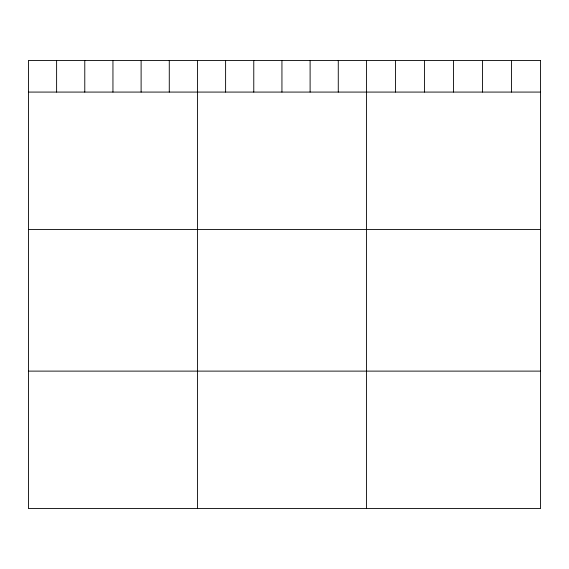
<?xml version="1.0" encoding="UTF-8"?>
<svg xmlns="http://www.w3.org/2000/svg" width="569" height="569" viewBox="0 0 569 569"><rect width="100%" height="100%" fill="white"/><g stroke="black" fill="none" stroke-linecap="round" stroke-linejoin="round"><path stroke-width="0.85" d="M28.45 92.078L540.55 92.078M28.45 229.513L540.55 229.513M28.45 371.116L540.55 371.116M511.531 60.442L511.531 92.078M482.512 60.442L482.512 92.078M453.493 60.442L453.493 92.078M424.474 60.442L424.474 92.078M395.455 60.442L395.455 92.078M366.436 60.442L366.436 508.558M338.271 60.442L338.271 92.078M310.105 60.442L310.105 92.078M281.94 60.442L281.94 92.078M253.774 60.442L253.774 92.078M225.609 60.442L225.609 92.078M197.443 60.442L197.443 508.558M169.278 60.442L169.278 92.078M141.112 60.442L141.112 92.078M112.947 60.442L112.947 92.078M84.781 60.442L84.781 92.078M56.615 60.442L56.615 92.078M540.55 60.442L28.45 60.442L28.45 508.558L540.55 508.558L540.55 60.442"/></g></svg>
